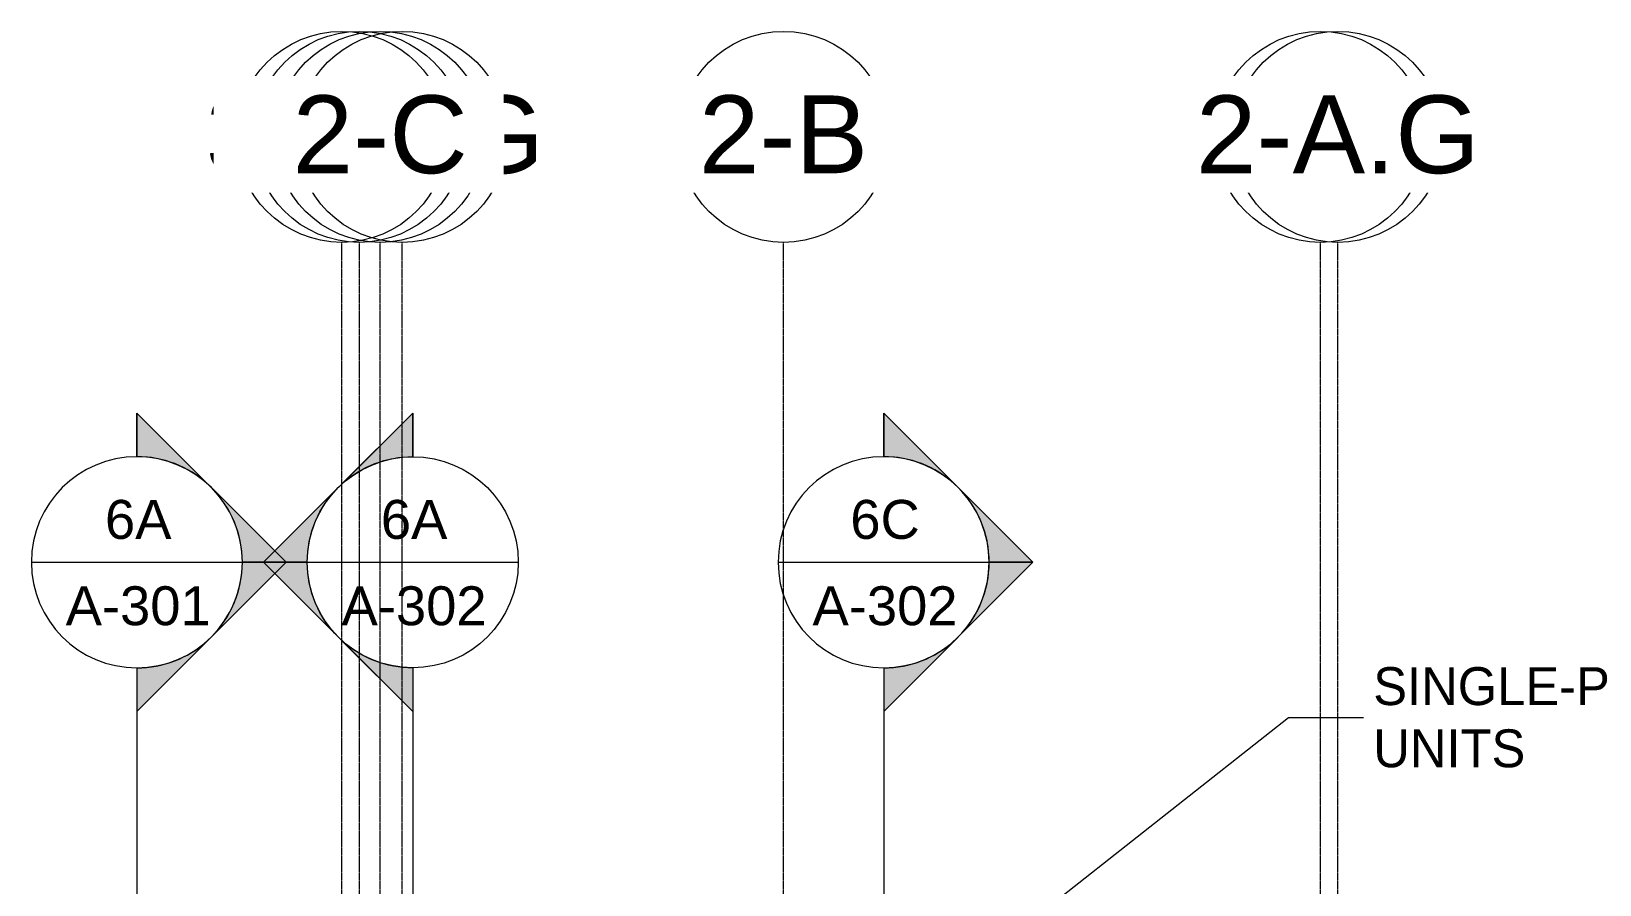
# Model space of a CAD drawing. Header units: inches. Extents: x 21408 to 98131, y -290 to 853.
# Drawn here: x 28894 to 29608, y 447 to 835 of the extents above; entities that cross this region are included whole.
import ezdxf

# ---------------------------------------------------------------- set-up
doc = ezdxf.new("R2010")
doc.units = ezdxf.units.IN
doc.header["$MEASUREMENT"] = 0
doc.linetypes.add('Grid Line 1_2_', pattern=[0.875, 0.5, -0.125, 0.125, -0.125])
for name, color, linetype, lineweight in [('A-ANNO-IDEN', 131, 'Continuous', 9), ('G-ANNO-SYMB', 111, 'Continuous', 9), ('S-GRID', 1, 'Continuous', 9), ('S-GRID-IDEN', 1, 'Continuous', 9)]:
    doc.layers.add(name, color=color, linetype=linetype, lineweight=lineweight)
doc.styles.add('Arial_1', font='arial.ttf', dxfattribs={"height": 35.407186})
doc.styles.add('Arial_2', font='arial.ttf', dxfattribs={"height": 17.703593})
doc.styles.add('Century Gothic', font='GOTHIC.TTF', dxfattribs={"height": 17.245342})

# ---------------------------------------------------------------- blocks, each defined once
blk = doc.blocks.new('Grid - Grid Head - Circle-14747-Building Section - North_South looking East _ Clinic')
at = {"layer": 'S-GRID-IDEN'}
blk.add_circle((21143.8, 786.66), 48, dxfattribs=at)
blk = doc.blocks.new('Section - Section Head - Filled-1526-Building Section - North_South looking East _ Clinic')
at = {"layer": 'G-ANNO-SYMB'}
h = blk.add_hatch(color=256, dxfattribs=at)
edge = h.paths.add_edge_path(flags=0)
edge.add_arc((22248.83, 593.16), 48.06, 47.9216, 90)
edge.add_line((22248.83, 641.22), (22248.83, 661.04))
edge.add_line((22248.83, 661.04), (22281.04, 628.83))
h = blk.add_hatch(color=256, dxfattribs=at)
edge = h.paths.add_edge_path(flags=0)
edge.add_line((22282.77, 627.1), (22316.72, 593.16))
edge.add_line((22316.72, 593.16), (22296.83, 593.16))
edge.add_arc((22248.83, 593.16), 48, 360, 405)
h = blk.add_hatch(color=256, dxfattribs=at)
edge = h.paths.add_edge_path(flags=0)
edge.add_arc((22248.83, 593.16), 48, 315, 360)
edge.add_line((22296.83, 593.16), (22316.72, 593.16))
edge.add_line((22316.72, 593.16), (22282.77, 559.22))
h = blk.add_hatch(color=256, dxfattribs=at)
edge = h.paths.add_edge_path(flags=0)
edge.add_line((22281.04, 557.48), (22248.83, 525.27))
edge.add_line((22248.83, 525.27), (22248.83, 545.09))
edge.add_arc((22248.83, 593.16), 48.06, 270, 312.0784)
for p, q in [((22316.72, 593.16), (22248.83, 661.04)), ((22248.83, 641.16), (22248.83, 661.04)), ((22281.04, 628.83), (22248.83, 661.04)), ((22248.83, 661.04), (22248.83, 641.22)), ((22316.72, 593.16), (22282.77, 627.1)), ((22316.72, 593.16), (22248.83, 525.27)), ((22282.77, 559.22), (22316.72, 593.16)), ((22296.83, 593.16), (22316.72, 593.16)), ((22316.72, 593.16), (22296.83, 593.16)), ((22248.83, 525.27), (22281.04, 557.48)), ((22248.83, 545.16), (22248.83, 525.27)), ((22248.83, 545.09), (22248.83, 525.27))]:
    blk.add_line(p, q, dxfattribs=at)
for radius, start, end in [(48, 90, 270), (48.06, 47.9216, 90), (48, 270, 90), (48, 360, 45), (48, 315, 360), (48.06, 270, 312.0784)]:
    blk.add_arc((22248.83, 593.16), radius, start, end, dxfattribs=at)

msp = doc.modelspace()

# ---------------------------------------------------------------- linework, layer by layer
at = {"layer": 'A-ANNO-IDEN', "color": 153}
for p, q in [((29091.64, 227.58), (29466.21, 522.47)), ((29466.21, 522.47), (29504.72, 522.47))]:
    msp.add_line(p, q, dxfattribs=at)
at = {"layer": 'G-ANNO-SYMB'}
for p, q in [((28894.18, 593.16), (28990.18, 593.16)), ((29019.7, 593.16), (29115.7, 593.16)), ((29233.97, 593.16), (29329.97, 593.16)), ((28942.18, 545.16), (28942.18, -79.66)), ((29067.7, 545.16), (29067.7, -79.66)), ((29281.97, 545.16), (29281.97, -79.66))]:
    msp.add_line(p, q, dxfattribs=at)
at = {"layer": 'S-GRID', "linetype": 'Grid Line 1_2_'}
for p, q in [((29035.4, -273.16), (29035.4, 738.66)), ((29043.4, -273.16), (29043.4, 738.66)), ((29052.9, -273.16), (29052.9, 738.66)), ((29052.9, -273.16), (29052.9, 738.66)), ((29062.9, -273.16), (29062.9, 738.66)), ((29236.4, -273.16), (29236.4, 738.66)), ((29236.4, -273.16), (29236.4, 738.66)), ((29480.65, -273.16), (29480.65, 738.66)), ((29480.65, -273.16), (29480.65, 738.66)), ((29488.65, -273.16), (29488.65, 738.66)), ((29488.65, -273.16), (29488.65, 738.66))]:
    msp.add_line(p, q, dxfattribs=at)

# ---------------------------------------------------------------- block references
at = {"layer": 'G-ANNO-SYMB'}
for p in [(6693.34, 0), (7033.14, 0)]:
    msp.add_blockref('Section - Section Head - Filled-1526-Building Section - North_South looking East _ Clinic', p, dxfattribs=at)
at = {"layer": 'G-ANNO-SYMB', "extrusion": (0, 0, -1)}
msp.add_blockref('Section - Section Head - Filled-1526-Building Section - North_South looking East _ Clinic', (-51316.53, 0), dxfattribs=at)
at = {"layer": 'S-GRID-IDEN'}
for p in [(7899.59, 0), (8092.59, 0), (8336.84, 0)]:
    msp.add_blockref('Grid - Grid Head - Circle-14747-Building Section - North_South looking East _ Clinic', p, dxfattribs=at)

# ---------------------------------------------------------------- texts
at = {"layer": 'G-ANNO-SYMB', "char_height": 17.704, "attachment_point": 2, "line_spacing_factor": 0.938532, "style": 'Arial_2'}
for s, insert, width in [('6A', (28942.79, 621.5), 36.072), ('6A', (29068.32, 621.5), 36.072), ('6C', (29282.59, 621.5), 37.584), ('A-301', (28942.79, 582.22), 78.624), ('A-302', (29068.32, 582.22), 78.624), ('A-302', (29282.59, 582.22), 78.624)]:
    msp.add_mtext(s, dxfattribs=dict(at, insert=insert, width=width))

# ---------------------------------------------------------------- next in the draw order: texts
at = {"layer": 'A-ANNO-IDEN', "insert": (29504.72, 545.43), "char_height": 17.2453, "width": 405.216, "attachment_point": 1, "line_spacing_factor": 0.984117, "style": 'Century Gothic', "bg_fill": 3, "box_fill_scale": 1.25, "bg_fill_color": 0, "bg_fill_transparency": 0}
msp.add_mtext('SINGLE-PACKAGED ROOFTOP\\PUNITS', dxfattribs=at)
at = {"layer": 'S-GRID-IDEN', "char_height": 35.407, "width": 85.104, "attachment_point": 2, "line_spacing_factor": 0.938532, "style": 'Arial_1', "bg_fill": 3, "box_fill_scale": 1.25, "bg_fill_color": 0, "bg_fill_transparency": 0}
for s, insert in [('3-3', (29043.39, 805.53)), ('3-2', (29236.39, 805.53)), ('3-1', (29480.64, 805.53))]:
    msp.add_mtext(s, dxfattribs=dict(at, insert=insert))

# ---------------------------------------------------------------- next in the draw order: block references
at = {"layer": 'S-GRID-IDEN'}
for p in [(7891.59, 0), (8092.59, 0), (8344.84, 0)]:
    msp.add_blockref('Grid - Grid Head - Circle-14747-Building Section - North_South looking East _ Clinic', p, dxfattribs=at)

# ---------------------------------------------------------------- next in the draw order: texts
at = {"layer": 'S-GRID-IDEN', "char_height": 35.407, "attachment_point": 2, "line_spacing_factor": 0.938532, "style": 'Arial_1', "bg_fill": 3, "box_fill_scale": 1.25, "bg_fill_color": 0, "bg_fill_transparency": 0}
for s, insert, width in [('3-3.G', (29035.39, 805.53), 147.312), ('2-B', (29236.39, 805.53), 91.584), ('3-1.G', (29488.64, 805.53), 147.312)]:
    msp.add_mtext(s, dxfattribs=dict(at, insert=insert, width=width))

# ---------------------------------------------------------------- next in the draw order: block references
at = {"layer": 'S-GRID-IDEN'}
for p in [(7909.09, 0), (8336.84, 0)]:
    msp.add_blockref('Grid - Grid Head - Circle-14747-Building Section - North_South looking East _ Clinic', p, dxfattribs=at)

# ---------------------------------------------------------------- next in the draw order: texts
at = {"layer": 'S-GRID-IDEN', "char_height": 35.407, "width": 91.584, "attachment_point": 2, "line_spacing_factor": 0.938532, "style": 'Arial_1', "bg_fill": 3, "box_fill_scale": 1.25, "bg_fill_color": 0, "bg_fill_transparency": 0}
for s, insert in [('1-A', (29052.89, 805.53)), ('2-A', (29480.64, 805.53))]:
    msp.add_mtext(s, dxfattribs=dict(at, insert=insert))

# ---------------------------------------------------------------- next in the draw order: block references
at = {"layer": 'S-GRID-IDEN'}
for p in [(7919.09, 0), (8344.84, 0)]:
    msp.add_blockref('Grid - Grid Head - Circle-14747-Building Section - North_South looking East _ Clinic', p, dxfattribs=at)

# ---------------------------------------------------------------- next in the draw order: texts
at = {"layer": 'S-GRID-IDEN', "char_height": 35.407, "width": 153.792, "attachment_point": 2, "line_spacing_factor": 0.938532, "style": 'Arial_1', "bg_fill": 3, "box_fill_scale": 1.25, "bg_fill_color": 0, "bg_fill_transparency": 0}
for s, insert in [('1-A.G', (29062.89, 805.53)), ('2-A.G', (29488.64, 805.53))]:
    msp.add_mtext(s, dxfattribs=dict(at, insert=insert))

# ---------------------------------------------------------------- next in the draw order: block references
at = {"layer": 'S-GRID-IDEN'}
msp.add_blockref('Grid - Grid Head - Circle-14747-Building Section - North_South looking East _ Clinic', (7909.09, 0), dxfattribs=at)

# ---------------------------------------------------------------- next in the draw order: texts
at = {"layer": 'S-GRID-IDEN', "insert": (29052.89, 805.53), "char_height": 35.407, "width": 94.608, "attachment_point": 2, "line_spacing_factor": 0.938532, "style": 'Arial_1', "bg_fill": 3, "box_fill_scale": 1.25, "bg_fill_color": 0, "bg_fill_transparency": 0}
msp.add_mtext('2-C', dxfattribs=at)

doc.saveas('drawing.dxf')
